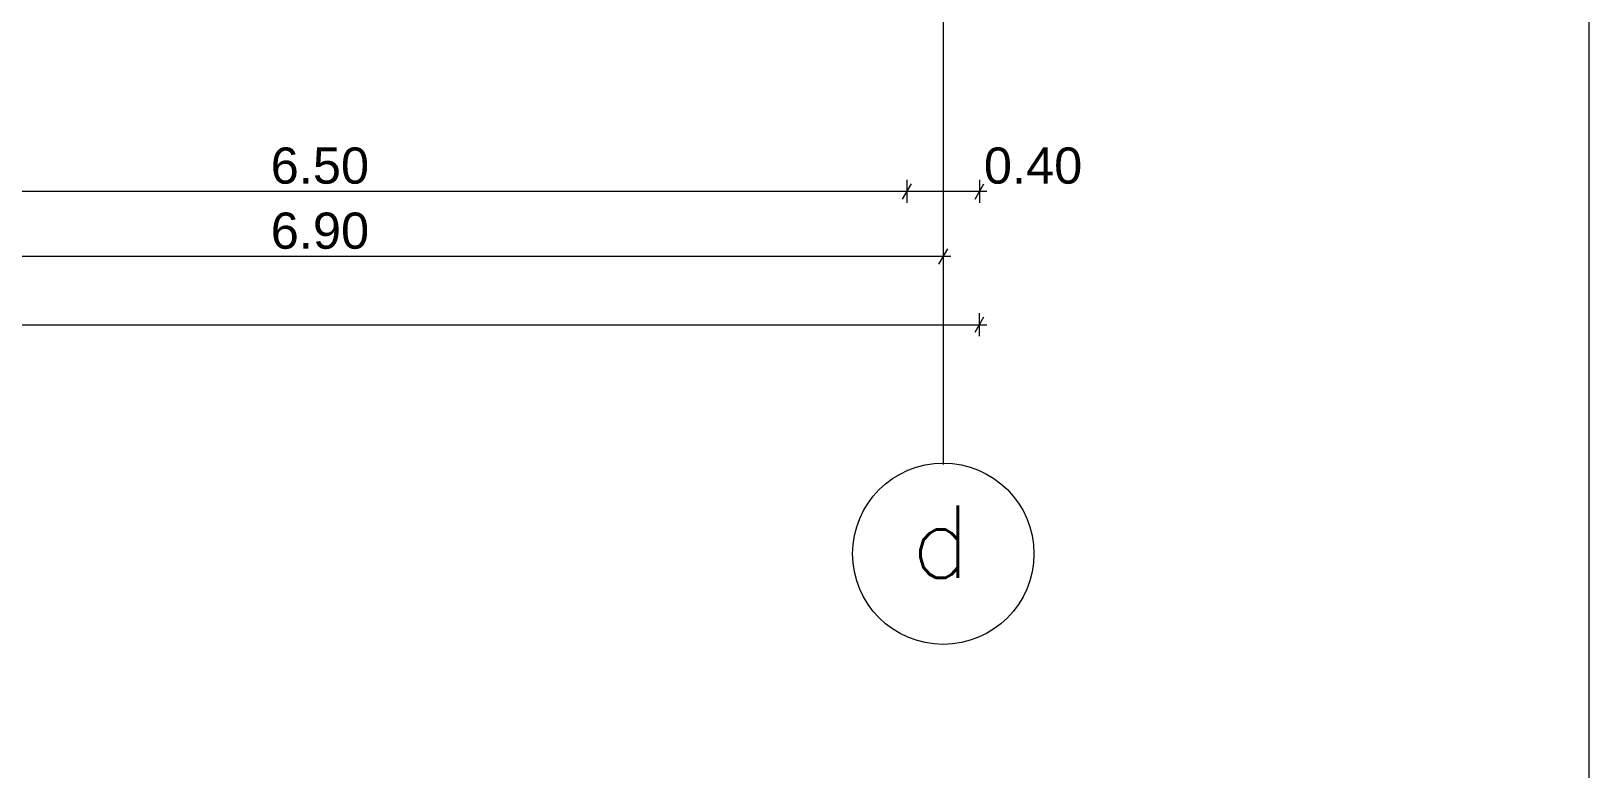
# Model space of a CAD drawing. Header units: millimetres. Extents: x 475616349 to 476941521, y 4620115302 to 4621446928.
# Drawn here: x 476661041 to 476669648, y 4620560526 to 4620564653 of the extents above; entities that cross this region are included whole.
import ezdxf

# ---------------------------------------------------------------- set-up
doc = ezdxf.new("R2010")
doc.units = ezdxf.units.MM
doc.header["$MEASUREMENT"] = 0
for name, color, linetype, lineweight in [('a-iataki_Pen_No__5_Pen_No__5_Pen_No__142', 142, 'Continuous', 0), ('New_Structural - Bearing_Pen_No__1', 1, 'Continuous', 0), ('zoma_Pen_No__142', 142, 'Continuous', 0), ('zoma_Pen_No__5_Pen_No__5_Pen_No__142', 142, 'Continuous', 0)]:
    doc.layers.add(name, color=color, linetype=linetype, lineweight=lineweight)
doc.layers.add('zoma', color=7, linetype='Continuous')
doc.styles.add('GENERATED_STYLE_2', font='arial.ttf')
doc.dimstyles.new('GENERATED_STYLE__1', dxfattribs={"dimtxt": 200, "dimasz": 64.421331, "dimexe": 0.18, "dimexo": 3, "dimgap": 0.09, "dimtad": 1, "dimtih": 1, "dimtoh": 1, "dimlfac": 0.001, "dimzin": 0, "dimdsep": 46, "dimtxsty": 'GENERATED_STYLE_2', "dimblk": 'ARROWHEAD_2', "dimblk1": 'ARROWHEAD_2', "dimblk2": 'ARROWHEAD_2', "dimcen": 0.09, "dimclrd": 142, "dimclre": 142, "dimclrt": 142, "dimadec": 0, "dimazin": 0, "dimtfac": 1, "dimtdec": 4, "dimtmove": 0, "dimatfit": 3, "dimfxl": 1, "dimtolj": 1, "dimtzin": 0, "dimarcsym": 0})

# ---------------------------------------------------------------- blocks, each defined once
blk = doc.blocks.new('*D386', base_point=(476577134.1, 4620325125.7))
at = {"layer": 'zoma_Pen_No__142', "color": 142, "linetype": 'Continuous', "lineweight": 0, "transparency": 16777216}
for p, q in [((476659156.9, 4620563365.4), (476659205.9, 4620563450.1)), ((476659181.4, 4620563471.3), (476659181.4, 4620563344.2)), ((476666056.9, 4620563365.4), (476666105.9, 4620563450.1)), ((476666081.4, 4620563471.3), (476666081.4, 4620563344.2)), ((476666081.4, 4620563407.8), (476659181.4, 4620563407.8)), ((476666122.9, 4620563407.8), (476666081.4, 4620563407.8))]:
    blk.add_line(p, q, dxfattribs=at)
at = {"layer": 'zoma_Pen_No__142', "color": 142, "lineweight": 0, "transparency": 16777216, "insert": (476662365.3, 4620563447.8), "char_height": 200, "attachment_point": 7, "style": 'GENERATED_STYLE_2'}
blk.add_mtext('\\A1;{\\pql;\\fArial CYR|b0|i0|c204|p34;6.90}', dxfattribs=at)
blk = doc.blocks.new('ARROWHEAD_2')
at = {"color": 0, "linetype": 'Continuous', "lineweight": 0}
for p, q in [((0, 0), (-1, 0)), ((-0.38, -0.66), (0.38, 0.66))]:
    blk.add_line(p, q, dxfattribs=at)
blk = doc.blocks.new('*D389', base_point=(476577134.1, 4620325125.7))
at = {"layer": 'zoma_Pen_No__142', "color": 142, "linetype": 'Continuous', "lineweight": 0, "transparency": 16777216}
for p, q in [((476665856.4, 4620563725.1), (476665905.3, 4620563809.8)), ((476665880.9, 4620563831), (476665880.9, 4620563703.9)), ((476666281.2, 4620563767.5), (476665880.9, 4620563767.5)), ((476666256.7, 4620563725.1), (476666305.7, 4620563809.8)), ((476666281.2, 4620563831), (476666281.2, 4620563703.9)), ((476666322.7, 4620563767.5), (476666281.2, 4620563767.5))]:
    blk.add_line(p, q, dxfattribs=at)
at = {"layer": 'zoma_Pen_No__142', "color": 142, "lineweight": 0, "transparency": 16777216, "insert": (476666305.7, 4620563807.5), "char_height": 200, "attachment_point": 7, "style": 'GENERATED_STYLE_2'}
blk.add_mtext('\\A1;{\\pql;\\fArial CYR|b0|i0|c204|p34;0.40}', dxfattribs=at)
blk = doc.blocks.new('*D390', base_point=(476577134.1, 4620325125.7))
at = {"layer": 'zoma_Pen_No__142', "color": 142, "linetype": 'Continuous', "lineweight": 0, "transparency": 16777216}
for p, q in [((476659356.8, 4620563725.1), (476659405.8, 4620563809.8)), ((476659381.3, 4620563831), (476659381.3, 4620563703.9)), ((476665880.9, 4620563767.5), (476659381.3, 4620563767.5)), ((476665856.4, 4620563725.1), (476665905.3, 4620563809.8)), ((476665880.9, 4620563831), (476665880.9, 4620563703.9))]:
    blk.add_line(p, q, dxfattribs=at)
at = {"layer": 'zoma_Pen_No__142', "color": 142, "lineweight": 0, "transparency": 16777216, "char_height": 200, "attachment_point": 7, "style": 'GENERATED_STYLE_2'}
for s, insert in [('\\A1;{\\pql;\\fArial CYR|b0|i0|c204|p34;0.40}', (476659405.8, 4620563807.5)), ('\\A1;{\\pql;\\fArial CYR|b0|i0|c204|p34;6.50}', (476662365, 4620563807.5))]:
    blk.add_mtext(s, dxfattribs=dict(at, insert=insert))
blk = doc.blocks.new('*D396', base_point=(476577134.1, 4620325125.7))
at = {"layer": 'zoma_Pen_No__142', "color": 142, "linetype": 'Continuous', "lineweight": 0, "transparency": 16777216}
for p, q in [((476648605.7, 4620563073.3), (476648556.8, 4620562988.6)), ((476648581.2, 4620562967.4), (476648581.2, 4620563094.5)), ((476666256.9, 4620562988.6), (476666305.9, 4620563073.3)), ((476666281.4, 4620562967.4), (476666281.4, 4620563094.5)), ((476648539.8, 4620563030.9), (476648581.2, 4620563030.9)), ((476648581.2, 4620563030.9), (476666281.4, 4620563030.9)), ((476666281.4, 4620563030.9), (476666322.8, 4620563030.9))]:
    blk.add_line(p, q, dxfattribs=at)
at = {"layer": 'zoma_Pen_No__142', "color": 142, "lineweight": 0, "transparency": 16777216, "insert": (476657089.4, 4620563070.9), "char_height": 200, "attachment_point": 7, "style": 'GENERATED_STYLE_2'}
blk.add_mtext('\\A1;{\\pql;\\fArial CYR|b0|i0|c204|p34;17.70}', dxfattribs=at)

msp = doc.modelspace()

# ---------------------------------------------------------------- linework, layer by layer
at = {"layer": 'New_Structural - Bearing_Pen_No__1', "color": 1, "linetype": 'Continuous', "lineweight": 0}
msp.add_line((476669648.404, 4620587257.227), (476669648.404, 4620560525.901), dxfattribs=at)
at = {"layer": 'zoma_Pen_No__5_Pen_No__5_Pen_No__142', "color": 142, "linetype": 'Continuous', "lineweight": 0}
msp.add_line((476666081.408, 4620568641.639), (476666081.408, 4620562258.649), dxfattribs=at)
msp.add_circle((476666081.408, 4620561764.817), 501.115, dxfattribs=at)

# ---------------------------------------------------------------- texts
at = {"layer": 'a-iataki_Pen_No__5_Pen_No__5_Pen_No__142', "color": 142, "linetype": 'Continuous', "lineweight": 0, "insert": (476666230.147, 4620562031.576), "char_height": 400, "attachment_point": 3}
msp.add_mtext('\\A1;{\\pqr;\\Ftxt.shx;d}', dxfattribs=at)

# ---------------------------------------------------------------- dimensions: what is measured, and where the dimension line sits
at = {"layer": 'zoma', "color": 142, "linetype": 'Continuous', "lineweight": 0}
dim = msp.add_linear_dim(base=(476666281.389, 4620563030.947), p1=(476648581.233, 4620566921.043), p2=(476666281.389, 4620566920.987), dimstyle='GENERATED_STYLE__1', dxfattribs=at)
dim.commit()
dim.dimension.update_dxf_attribs({"geometry": '*D396', "text_midpoint": (476657425.369, 4620563170.947), "dimtype": 160})
for base, p1, p2, picture, middle in [((476659381.316, 4620563767.46), (476665880.853, 4620563767.46), (476659381.316, 4620566271.043), '*D390', (476662624.792, 4620563907.46)), ((476665880.853, 4620563767.46), (476666281.203, 4620563767.46), (476665880.853, 4620563767.46), '*D389', (476666565.465, 4620563907.46)), ((476659181.408, 4620563407.753), (476666081.408, 4620563407.753), (476659181.408, 4620562170.396), '*D386', (476662625.115, 4620563547.753))]:
    dim = msp.add_linear_dim(base=base, p1=p1, p2=p2, angle=180, dimstyle='GENERATED_STYLE__1', dxfattribs=at)
    dim.commit()
    dim.dimension.update_dxf_attribs({"geometry": picture, "text_midpoint": middle, "dimtype": 160})

doc.saveas('drawing.dxf')
